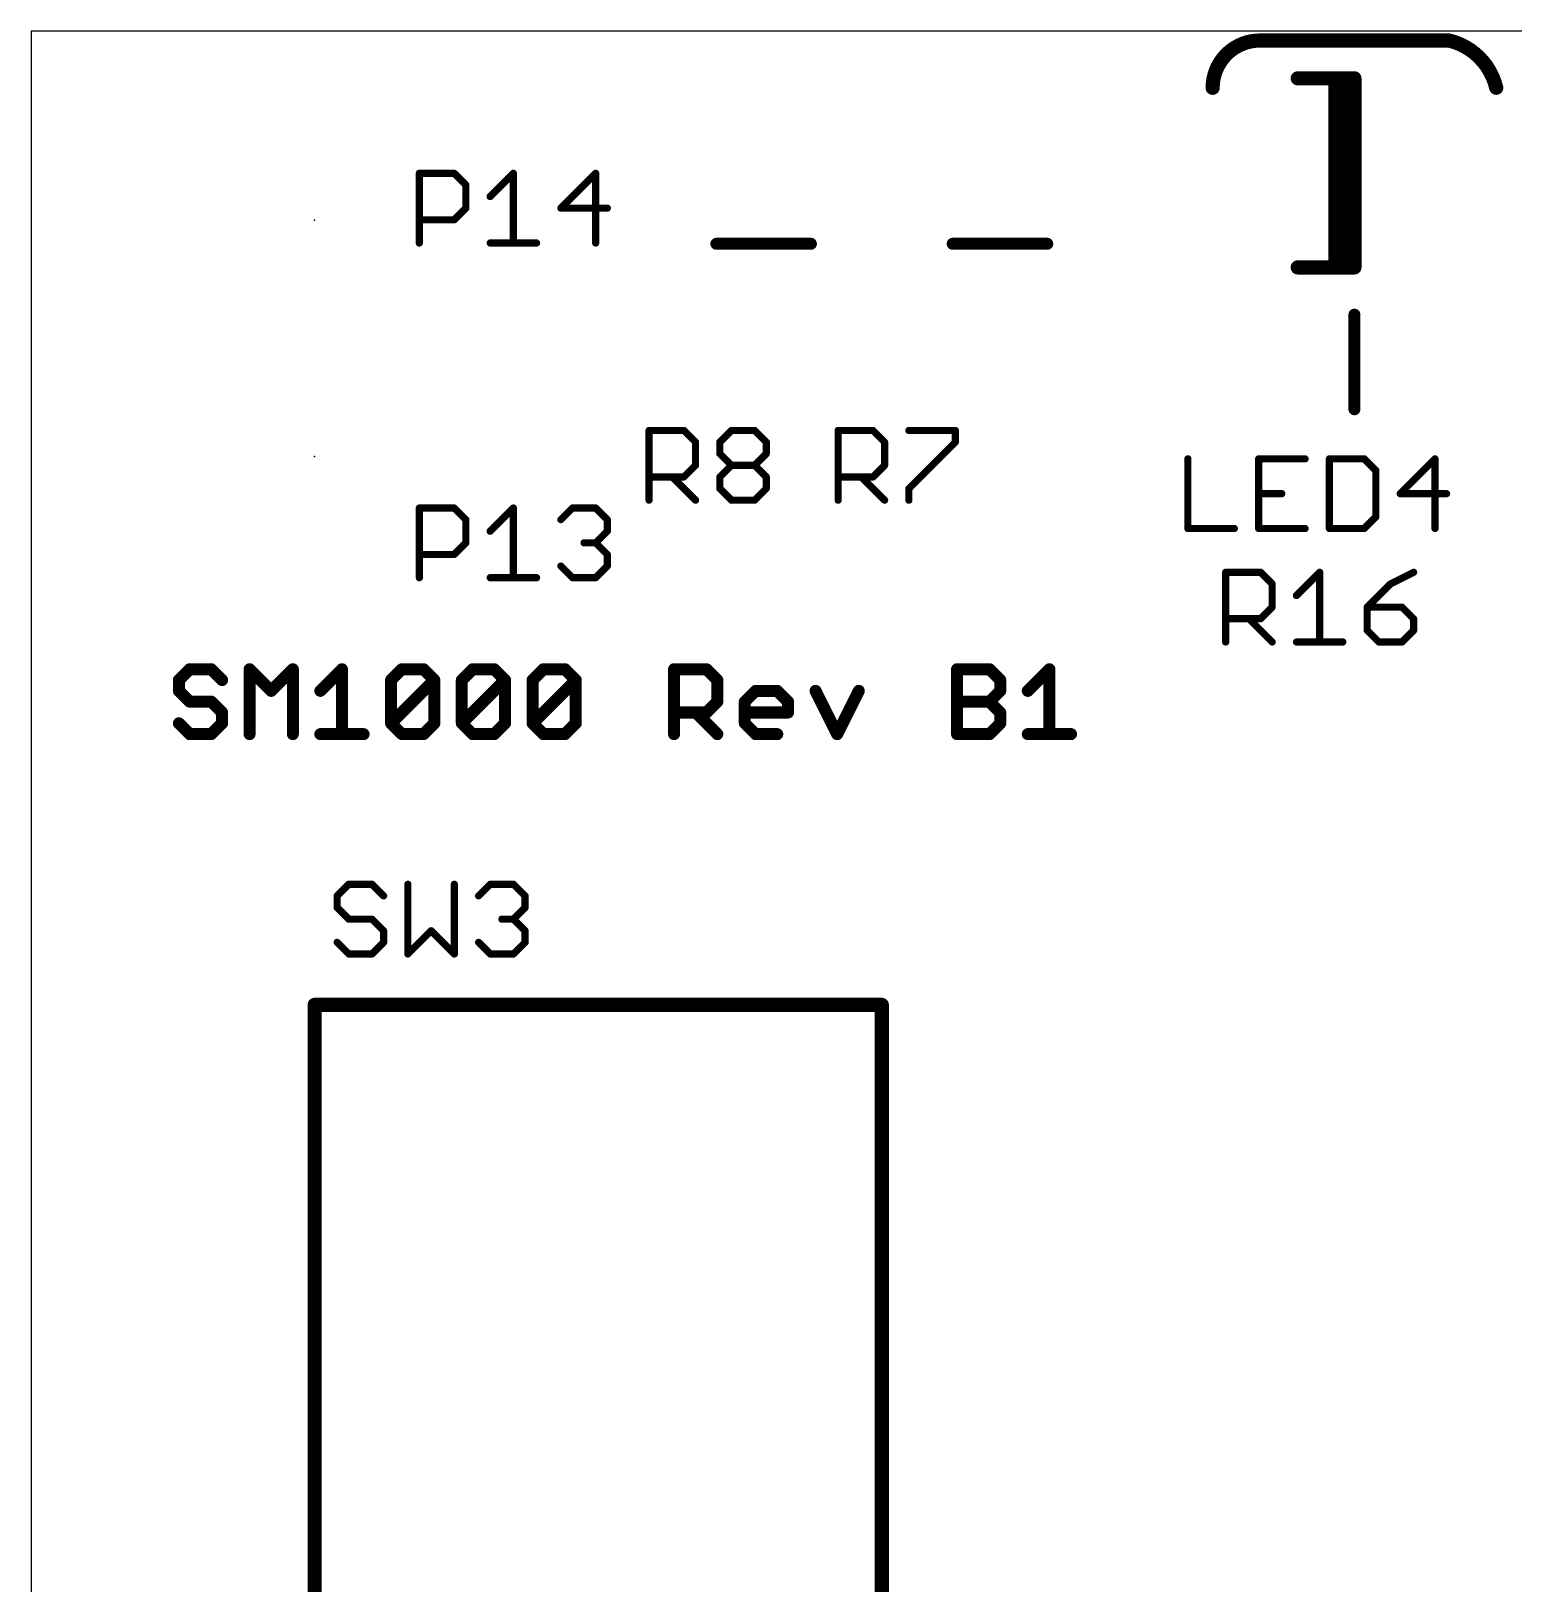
# Model space of a CAD drawing. Extents: x -0.01 to 3.1, y -0.02 to 3.54.
# Drawn here: x 0 to 0.618, y 2.897 to 3.543 of the extents above; entities that cross this region are included whole.
import ezdxf

# ---------------------------------------------------------------- set-up
doc = ezdxf.new("R2010")
doc.units = 0
for name, color, linetype in [('20', 7, 'CONTINUOUS'), ('21', 253, 'CONTINUOUS'), ('23', 7, 'CONTINUOUS'), ('25', 253, 'CONTINUOUS')]:
    doc.layers.add(name, color=color, linetype=linetype)

msp = doc.modelspace()

# ---------------------------------------------------------------- linework, layer by layer
at = {"layer": '20'}
for p, q in [((2.559055, 3.543307), (0, 3.543307)), ((0, 3.543307), (0, 0))]:
    msp.add_line(p, q, dxfattribs=at)
at = {"layer": '21'}
for points, const_width in [([(0.511811, 3.53937, 0.414214), (0.492126, 3.519685)], 0.005906), ([(0.511811, 3.540846, 1), (0.511811, 3.537894)], 0.002953), ([(0.511811, 3.537894, 1), (0.511811, 3.540846)], 0.002953), ([(0.610236, 3.519685, 0.284079), (0.590551, 3.53937)], 0.005906), ([(0.59089, 3.540807, 1), (0.590212, 3.537933)], 0.002953), ([(0.590551, 3.537894, 1), (0.590551, 3.540846)], 0.002953), ([(0.527559, 3.525098, 1), (0.527559, 3.522146)], 0.002953), ([(0.531496, 3.525098, 1), (0.531496, 3.522146)], 0.002953), ([(0.531496, 3.522146, 1), (0.531496, 3.525098)], 0.002953), ([(0.544783, 3.523622, 1), (0.541831, 3.523622)], 0.002953), ([(0.543307, 3.525098, 1), (0.543307, 3.522146)], 0.002953), ([(0.543307, 3.522146, 1), (0.543307, 3.525098)], 0.002953), ([(0.547244, 3.525098, 1), (0.547244, 3.522146)], 0.002953), ([(0.54872, 3.523622, 1), (0.545768, 3.523622)], 0.002953), ([(0.547244, 3.522146, 1), (0.547244, 3.525098)], 0.002953), ([(0.552657, 3.523622, 1), (0.549705, 3.523622)], 0.002953), ([(0.551181, 3.522146, 1), (0.551181, 3.525098)], 0.002953), ([(0.49065, 3.519685, 1), (0.493602, 3.519685)], 0.002953), ([(0.608799, 3.519346, 1), (0.611673, 3.520024)], 0.002953), ([(0.285433, 3.455974, 1), (0.285433, 3.453474)], 0.0025), ([(0.324803, 3.453474, 1), (0.324803, 3.455974)], 0.0025), ([(0.383858, 3.455974, 1), (0.383858, 3.453474)], 0.0025), ([(0.423228, 3.453474, 1), (0.423228, 3.455974)], 0.0025), ([(0.527559, 3.446358, 1), (0.527559, 3.443406)], 0.002953), ([(0.531496, 3.446358, 1), (0.531496, 3.443406)], 0.002953), ([(0.531496, 3.443406, 1), (0.531496, 3.446358)], 0.002953), ([(0.543307, 3.446358, 1), (0.543307, 3.443406)], 0.002953), ([(0.543307, 3.443406, 1), (0.543307, 3.446358)], 0.002953), ([(0.547244, 3.446358, 1), (0.547244, 3.443406)], 0.002953), ([(0.547244, 3.443406, 1), (0.547244, 3.446358)], 0.002953), ([(0.551181, 3.443406, 1), (0.551181, 3.446358)], 0.002953), ([(0.541831, 3.444882, 1), (0.544783, 3.444882)], 0.002953), ([(0.545768, 3.444882, 1), (0.54872, 3.444882)], 0.002953), ([(0.549705, 3.444882, 1), (0.552657, 3.444882)], 0.002953), ([(0.552431, 3.425197, 1), (0.549931, 3.425197)], 0.0025), ([(0.549931, 3.385827, 1), (0.552431, 3.385827)], 0.0025), ([(0.066059, 3.278805, 1), (0.066059, 3.276305)], 0.0025), ([(0.066943, 3.276671, 1), (0.065175, 3.278438)], 0.0025), ([(0.07595, 3.278438, 1), (0.074183, 3.276671)], 0.0025), ([(0.075067, 3.276305, 1), (0.075067, 3.278805)], 0.0025), ([(0.09227, 3.277555, 1), (0.08977, 3.277555)], 0.0025), ([(0.091904, 3.278438, 1), (0.090136, 3.276671)], 0.0025), ([(0.110286, 3.277555, 1), (0.107786, 3.277555)], 0.0025), ([(0.10992, 3.276671, 1), (0.108152, 3.278438)], 0.0025), ([(0.130743, 3.277555, 1), (0.128243, 3.277555)], 0.0025), ([(0.130377, 3.276671, 1), (0.128609, 3.278438)], 0.0025), ([(0.154454, 3.278805, 1), (0.154454, 3.276305)], 0.0025), ([(0.155338, 3.276671, 1), (0.153571, 3.278438)], 0.0025), ([(0.164346, 3.278438, 1), (0.162578, 3.276671)], 0.0025), ([(0.163462, 3.276305, 1), (0.163462, 3.278805)], 0.0025), ([(0.18392, 3.278805, 1), (0.18392, 3.276305)], 0.0025), ([(0.184804, 3.276671, 1), (0.183036, 3.278438)], 0.0025), ([(0.193811, 3.278438, 1), (0.192043, 3.276671)], 0.0025), ([(0.192927, 3.276305, 1), (0.192927, 3.278805)], 0.0025), ([(0.213385, 3.278805, 1), (0.213385, 3.276305)], 0.0025), ([(0.214269, 3.276671, 1), (0.212501, 3.278438)], 0.0025), ([(0.223276, 3.278438, 1), (0.221509, 3.276671)], 0.0025), ([(0.222392, 3.276305, 1), (0.222392, 3.278805)], 0.0025), ([(0.269061, 3.277555, 1), (0.266561, 3.277555)], 0.0025), ([(0.267811, 3.278805, 1), (0.267811, 3.276305)], 0.0025), ([(0.282207, 3.278438, 1), (0.280439, 3.276671)], 0.0025), ([(0.281323, 3.276305, 1), (0.281323, 3.278805)], 0.0025), ([(0.386922, 3.277555, 1), (0.384422, 3.277555)], 0.0025), ([(0.385672, 3.278805, 1), (0.385672, 3.276305)], 0.0025), ([(0.400067, 3.278438, 1), (0.3983, 3.276671)], 0.0025), ([(0.399184, 3.276305, 1), (0.399184, 3.278805)], 0.0025), ([(0.425395, 3.277555, 1), (0.422895, 3.277555)], 0.0025), ([(0.425029, 3.276671, 1), (0.423261, 3.278438)], 0.0025), ([(0.062805, 3.273051, 1), (0.060305, 3.273051)], 0.0025), ([(0.060671, 3.273935, 1), (0.062439, 3.272167)], 0.0025), ([(0.078687, 3.272167, 1), (0.080454, 3.273935)], 0.0025), ([(0.151201, 3.273051, 1), (0.148701, 3.273051)], 0.0025), ([(0.149067, 3.273935, 1), (0.150835, 3.272167)], 0.0025), ([(0.169216, 3.273051, 1), (0.166716, 3.273051)], 0.0025), ([(0.16885, 3.272167, 1), (0.167082, 3.273935)], 0.0025), ([(0.167082, 3.272167, 1), (0.16885, 3.273935)], 0.0025), ([(0.180666, 3.273051, 1), (0.178166, 3.273051)], 0.0025), ([(0.178532, 3.273935, 1), (0.1803, 3.272167)], 0.0025), ([(0.198681, 3.273051, 1), (0.196181, 3.273051)], 0.0025), ([(0.198315, 3.272167, 1), (0.196547, 3.273935)], 0.0025), ([(0.196547, 3.272167, 1), (0.198315, 3.273935)], 0.0025), ([(0.210131, 3.273051, 1), (0.207631, 3.273051)], 0.0025), ([(0.207997, 3.273935, 1), (0.209765, 3.272167)], 0.0025), ([(0.228146, 3.273051, 1), (0.225646, 3.273051)], 0.0025), ([(0.22778, 3.272167, 1), (0.226013, 3.273935)], 0.0025), ([(0.226013, 3.272167, 1), (0.22778, 3.273935)], 0.0025), ([(0.287077, 3.273051, 1), (0.284577, 3.273051)], 0.0025), ([(0.284943, 3.272167, 1), (0.286711, 3.273935)], 0.0025), ([(0.404937, 3.273051, 1), (0.402438, 3.273051)], 0.0025), ([(0.402804, 3.272167, 1), (0.404571, 3.273935)], 0.0025), ([(0.062439, 3.269431, 1), (0.060671, 3.267663)], 0.0025), ([(0.060305, 3.268547, 1), (0.062805, 3.268547)], 0.0025), ([(0.066059, 3.265293, 1), (0.066059, 3.262793)], 0.0025), ([(0.065175, 3.263159, 1), (0.066943, 3.264927)], 0.0025), ([(0.07595, 3.264927, 1), (0.074183, 3.263159)], 0.0025), ([(0.075067, 3.262793, 1), (0.075067, 3.265293)], 0.0025), ([(0.099144, 3.269431, 1), (0.100912, 3.267663)], 0.0025), ([(0.099144, 3.267663, 1), (0.100912, 3.269431)], 0.0025), ([(0.119602, 3.269431, 1), (0.121369, 3.267663)], 0.0025), ([(0.286711, 3.263159, 1), (0.284943, 3.264927)], 0.0025), ([(0.298527, 3.264043, 1), (0.296027, 3.264043)], 0.0025), ([(0.296393, 3.264927, 1), (0.29816, 3.263159)], 0.0025), ([(0.30178, 3.269797, 1), (0.30178, 3.267297)], 0.0025), ([(0.302664, 3.267663, 1), (0.300896, 3.269431)], 0.0025), ([(0.311672, 3.269431, 1), (0.309904, 3.267663)], 0.0025), ([(0.310788, 3.267297, 1), (0.310788, 3.269797)], 0.0025), ([(0.316542, 3.264043, 1), (0.314042, 3.264043)], 0.0025), ([(0.314408, 3.263159, 1), (0.316176, 3.264927)], 0.0025), ([(0.32786, 3.269106, 1), (0.325624, 3.267988)], 0.0025), ([(0.345875, 3.267988, 1), (0.343639, 3.269106)], 0.0025), ([(0.385672, 3.265293, 1), (0.385672, 3.262793)], 0.0025), ([(0.400067, 3.264927, 1), (0.3983, 3.263159)], 0.0025), ([(0.3983, 3.264927, 1), (0.400067, 3.263159)], 0.0025), ([(0.399184, 3.262793, 1), (0.399184, 3.265293)], 0.0025), ([(0.402438, 3.268547, 1), (0.404937, 3.268547)], 0.0025), ([(0.404571, 3.267663, 1), (0.402804, 3.269431)], 0.0025), ([(0.414253, 3.269431, 1), (0.416021, 3.267663)], 0.0025), ([(0.08082, 3.259539, 1), (0.07832, 3.259539)], 0.0025), ([(0.078687, 3.258655, 1), (0.080454, 3.260423)], 0.0025), ([(0.267811, 3.260789, 1), (0.267811, 3.258289)], 0.0025), ([(0.277703, 3.260423, 1), (0.275935, 3.258655)], 0.0025), ([(0.280439, 3.260423, 1), (0.282207, 3.258655)], 0.0025), ([(0.281323, 3.258289, 1), (0.281323, 3.260789)], 0.0025), ([(0.284577, 3.264043, 1), (0.287077, 3.264043)], 0.0025), ([(0.297277, 3.260789, 1), (0.297277, 3.258289)], 0.0025), ([(0.314042, 3.259539, 1), (0.316542, 3.259539)], 0.0025), ([(0.315292, 3.258289, 1), (0.315292, 3.260789)], 0.0025), ([(0.404937, 3.259539, 1), (0.402438, 3.259539)], 0.0025), ([(0.402804, 3.258655, 1), (0.404571, 3.260423)], 0.0025), ([(0.062439, 3.255919, 1), (0.060671, 3.254151)], 0.0025), ([(0.066059, 3.251781, 1), (0.066059, 3.249281)], 0.0025), ([(0.075067, 3.249281, 1), (0.075067, 3.251781)], 0.0025), ([(0.07832, 3.255035, 1), (0.08082, 3.255035)], 0.0025), ([(0.080454, 3.254151, 1), (0.078687, 3.255919)], 0.0025), ([(0.120485, 3.251781, 1), (0.120485, 3.249281)], 0.0025), ([(0.138501, 3.249281, 1), (0.138501, 3.251781)], 0.0025), ([(0.150835, 3.255919, 1), (0.149067, 3.254151)], 0.0025), ([(0.149067, 3.255919, 1), (0.150835, 3.254151)], 0.0025), ([(0.148701, 3.255035, 1), (0.151201, 3.255035)], 0.0025), ([(0.154454, 3.251781, 1), (0.154454, 3.249281)], 0.0025), ([(0.163462, 3.249281, 1), (0.163462, 3.251781)], 0.0025), ([(0.166716, 3.255035, 1), (0.169216, 3.255035)], 0.0025), ([(0.16885, 3.254151, 1), (0.167082, 3.255919)], 0.0025), ([(0.1803, 3.255919, 1), (0.178532, 3.254151)], 0.0025), ([(0.178532, 3.255919, 1), (0.1803, 3.254151)], 0.0025), ([(0.178166, 3.255035, 1), (0.180666, 3.255035)], 0.0025), ([(0.18392, 3.251781, 1), (0.18392, 3.249281)], 0.0025), ([(0.192927, 3.249281, 1), (0.192927, 3.251781)], 0.0025), ([(0.196181, 3.255035, 1), (0.198681, 3.255035)], 0.0025), ([(0.198315, 3.254151, 1), (0.196547, 3.255919)], 0.0025), ([(0.209765, 3.255919, 1), (0.207997, 3.254151)], 0.0025), ([(0.207997, 3.255919, 1), (0.209765, 3.254151)], 0.0025), ([(0.207631, 3.255035, 1), (0.210131, 3.255035)], 0.0025), ([(0.213385, 3.251781, 1), (0.213385, 3.249281)], 0.0025), ([(0.222392, 3.249281, 1), (0.222392, 3.251781)], 0.0025), ([(0.225646, 3.255035, 1), (0.228146, 3.255035)], 0.0025), ([(0.22778, 3.254151, 1), (0.226013, 3.255919)], 0.0025), ([(0.29816, 3.255919, 1), (0.296393, 3.254151)], 0.0025), ([(0.296027, 3.255035, 1), (0.298527, 3.255035)], 0.0025), ([(0.30178, 3.251781, 1), (0.30178, 3.249281)], 0.0025), ([(0.310788, 3.249281, 1), (0.310788, 3.251781)], 0.0025), ([(0.385672, 3.251781, 1), (0.385672, 3.249281)], 0.0025), ([(0.399184, 3.249281, 1), (0.399184, 3.251781)], 0.0025), ([(0.402438, 3.255035, 1), (0.404937, 3.255035)], 0.0025), ([(0.404571, 3.254151, 1), (0.402804, 3.255919)], 0.0025), ([(0.415137, 3.251781, 1), (0.415137, 3.249281)], 0.0025), ([(0.433153, 3.249281, 1), (0.433153, 3.251781)], 0.0025), ([(0.065175, 3.249648, 1), (0.066943, 3.251415)], 0.0025), ([(0.074183, 3.251415, 1), (0.07595, 3.249648)], 0.0025), ([(0.08977, 3.250531, 1), (0.09227, 3.250531)], 0.0025), ([(0.107786, 3.250531, 1), (0.110286, 3.250531)], 0.0025), ([(0.128243, 3.250531, 1), (0.130743, 3.250531)], 0.0025), ([(0.153571, 3.249648, 1), (0.155338, 3.251415)], 0.0025), ([(0.162578, 3.251415, 1), (0.164346, 3.249648)], 0.0025), ([(0.183036, 3.249648, 1), (0.184804, 3.251415)], 0.0025), ([(0.192043, 3.251415, 1), (0.193811, 3.249648)], 0.0025), ([(0.212501, 3.249648, 1), (0.214269, 3.251415)], 0.0025), ([(0.221509, 3.251415, 1), (0.223276, 3.249648)], 0.0025), ([(0.266561, 3.250531, 1), (0.269061, 3.250531)], 0.0025), ([(0.284943, 3.249648, 1), (0.286711, 3.251415)], 0.0025), ([(0.300897, 3.249648, 1), (0.302664, 3.251415)], 0.0025), ([(0.334631, 3.251091, 1), (0.336867, 3.249972)], 0.0025), ([(0.334631, 3.249972, 1), (0.336867, 3.251091)], 0.0025), ([(0.384422, 3.250531, 1), (0.386922, 3.250531)], 0.0025), ([(0.3983, 3.251415, 1), (0.400067, 3.249648)], 0.0025), ([(0.422895, 3.250531, 1), (0.425395, 3.250531)], 0.0025), ([(0.11811, 3.139272, 1), (0.11811, 3.136319)], 0.002953), ([(0.119587, 3.137795, 1), (0.116634, 3.137795)], 0.002953), ([(0.355807, 3.137795, 1), (0.352854, 3.137795)], 0.002953), ([(0.354331, 3.136319, 1), (0.354331, 3.139272)], 0.002953), ([(0.119587, 2.992126, 1), (0.116634, 2.992126)], 0.002953), ([(0.355807, 2.992126, 1), (0.352854, 2.992126)], 0.002953), ([(0.116634, 2.992126, 1), (0.119587, 2.992126)], 0.002953), ([(0.352854, 2.992126, 1), (0.355807, 2.992126)], 0.002953)]:
    msp.add_lwpolyline(points, format="xyb", dxfattribs=dict(at, const_width=const_width))
for points, const_width in [([(0.590551, 3.53937), (0.511811, 3.53937)], 0.005906), ([(0.531496, 3.523622), (0.527559, 3.523622)], 0.005906), ([(0.531496, 3.523622), (0.543307, 3.523622)], 0.005906), ([(0.543307, 3.523622), (0.547244, 3.523622)], 0.005906), ([(0.543307, 3.523622), (0.543307, 3.444882)], 0.005906), ([(0.547244, 3.523622), (0.551181, 3.523622)], 0.005906), ([(0.547244, 3.523622), (0.547244, 3.444882)], 0.005906), ([(0.551181, 3.523622), (0.551181, 3.444882)], 0.005906), ([(0.324803, 3.454724), (0.285433, 3.454724)], 0.005), ([(0.423228, 3.454724), (0.383858, 3.454724)], 0.005), ([(0.531496, 3.444882), (0.527559, 3.444882)], 0.005906), ([(0.543307, 3.444882), (0.531496, 3.444882)], 0.005906), ([(0.547244, 3.444882), (0.543307, 3.444882)], 0.005906), ([(0.551181, 3.444882), (0.547244, 3.444882)], 0.005906), ([(0.551181, 3.425197), (0.551181, 3.385827)], 0.005), ([(0.066059, 3.277555), (0.061555, 3.273051)], 0.005), ([(0.075067, 3.277555), (0.066059, 3.277555)], 0.005), ([(0.07957, 3.273051), (0.075067, 3.277555)], 0.005), ([(0.09102, 3.250531), (0.09102, 3.277555)], 0.005), ([(0.09102, 3.277555), (0.100028, 3.268547)], 0.005), ([(0.100028, 3.268547), (0.109036, 3.277555)], 0.005), ([(0.109036, 3.277555), (0.109036, 3.250531)], 0.005), ([(0.120485, 3.268547), (0.129493, 3.277555)], 0.005), ([(0.129493, 3.277555), (0.129493, 3.250531)], 0.005), ([(0.149951, 3.273051), (0.154454, 3.277555)], 0.005), ([(0.154454, 3.277555), (0.163462, 3.277555)], 0.005), ([(0.163462, 3.277555), (0.167966, 3.273051)], 0.005), ([(0.179416, 3.273051), (0.18392, 3.277555)], 0.005), ([(0.18392, 3.277555), (0.192927, 3.277555)], 0.005), ([(0.192927, 3.277555), (0.197431, 3.273051)], 0.005), ([(0.208881, 3.273051), (0.213385, 3.277555)], 0.005), ([(0.213385, 3.277555), (0.222392, 3.277555)], 0.005), ([(0.222392, 3.277555), (0.226896, 3.273051)], 0.005), ([(0.267811, 3.250531), (0.267811, 3.277555)], 0.005), ([(0.267811, 3.277555), (0.281323, 3.277555)], 0.005), ([(0.281323, 3.277555), (0.285827, 3.273051)], 0.005), ([(0.385672, 3.250531), (0.385672, 3.277555)], 0.005), ([(0.385672, 3.277555), (0.399184, 3.277555)], 0.005), ([(0.399184, 3.277555), (0.403687, 3.273051)], 0.005), ([(0.415137, 3.268547), (0.424145, 3.277555)], 0.005), ([(0.424145, 3.277555), (0.424145, 3.250531)], 0.005), ([(0.061555, 3.273051), (0.061555, 3.268547)], 0.005), ([(0.149951, 3.255035), (0.149951, 3.273051)], 0.005), ([(0.149951, 3.255035), (0.167966, 3.273051)], 0.005), ([(0.167966, 3.273051), (0.167966, 3.255035)], 0.005), ([(0.179416, 3.255035), (0.179416, 3.273051)], 0.005), ([(0.179416, 3.255035), (0.197431, 3.273051)], 0.005), ([(0.197431, 3.273051), (0.197431, 3.255035)], 0.005), ([(0.208881, 3.255035), (0.208881, 3.273051)], 0.005), ([(0.208881, 3.255035), (0.226896, 3.273051)], 0.005), ([(0.226896, 3.273051), (0.226896, 3.255035)], 0.005), ([(0.285827, 3.273051), (0.285827, 3.264043)], 0.005), ([(0.403687, 3.273051), (0.403687, 3.268547)], 0.005), ([(0.061555, 3.268547), (0.066059, 3.264043)], 0.005), ([(0.066059, 3.264043), (0.075067, 3.264043)], 0.005), ([(0.075067, 3.264043), (0.07957, 3.259539)], 0.005), ([(0.285827, 3.264043), (0.281323, 3.259539)], 0.005), ([(0.297277, 3.264043), (0.30178, 3.268547)], 0.005), ([(0.297277, 3.255035), (0.297277, 3.264043)], 0.005), ([(0.30178, 3.268547), (0.310788, 3.268547)], 0.005), ([(0.310788, 3.268547), (0.315292, 3.264043)], 0.005), ([(0.315292, 3.264043), (0.315292, 3.259539)], 0.005), ([(0.326742, 3.268547), (0.335749, 3.250531)], 0.005), ([(0.335749, 3.250531), (0.344757, 3.268547)], 0.005), ([(0.385672, 3.264043), (0.399184, 3.264043)], 0.005), ([(0.403687, 3.268547), (0.399184, 3.264043)], 0.005), ([(0.399184, 3.264043), (0.403687, 3.259539)], 0.005), ([(0.07957, 3.259539), (0.07957, 3.255035)], 0.005), ([(0.281323, 3.259539), (0.267811, 3.259539)], 0.005), ([(0.276819, 3.259539), (0.285827, 3.250531)], 0.005), ([(0.315292, 3.259539), (0.297277, 3.259539)], 0.005), ([(0.403687, 3.259539), (0.403687, 3.255035)], 0.005), ([(0.066059, 3.250531), (0.061555, 3.255035)], 0.005), ([(0.075067, 3.250531), (0.066059, 3.250531)], 0.005), ([(0.07957, 3.255035), (0.075067, 3.250531)], 0.005), ([(0.120485, 3.250531), (0.138501, 3.250531)], 0.005), ([(0.154454, 3.250531), (0.149951, 3.255035)], 0.005), ([(0.163462, 3.250531), (0.154454, 3.250531)], 0.005), ([(0.167966, 3.255035), (0.163462, 3.250531)], 0.005), ([(0.18392, 3.250531), (0.179416, 3.255035)], 0.005), ([(0.192927, 3.250531), (0.18392, 3.250531)], 0.005), ([(0.197431, 3.255035), (0.192927, 3.250531)], 0.005), ([(0.213385, 3.250531), (0.208881, 3.255035)], 0.005), ([(0.222392, 3.250531), (0.213385, 3.250531)], 0.005), ([(0.226896, 3.255035), (0.222392, 3.250531)], 0.005), ([(0.30178, 3.250531), (0.297277, 3.255035)], 0.005), ([(0.310788, 3.250531), (0.30178, 3.250531)], 0.005), ([(0.399184, 3.250531), (0.385672, 3.250531)], 0.005), ([(0.403687, 3.255035), (0.399184, 3.250531)], 0.005), ([(0.415137, 3.250531), (0.433153, 3.250531)], 0.005), ([(0.11811, 3.137795), (0.354331, 3.137795)], 0.005906), ([(0.11811, 2.992126), (0.11811, 3.137795)], 0.005906), ([(0.354331, 3.137795), (0.354331, 2.992126)], 0.005906), ([(0.11811, 2.637795), (0.11811, 2.992126)], 0.005906), ([(0.354331, 2.61811), (0.354331, 2.992126)], 0.005906)]:
    msp.add_lwpolyline(points, dxfattribs=dict(at, const_width=const_width))
at = {"layer": '23'}
for p in [(0.551181, 3.484252), (0.11811, 3.464567), (0.305118, 3.454724), (0.403543, 3.454724), (0.551181, 3.405512), (0.11811, 3.366142)]:
    msp.add_point(p, dxfattribs=at)
at = {"layer": '25', "const_width": 0.003}
for points in [[(0.161736, 3.455043), (0.161736, 3.484068)], [(0.161736, 3.484068), (0.176249, 3.484068)], [(0.176249, 3.484068), (0.181086, 3.479231)], [(0.191201, 3.474393), (0.200876, 3.484068)], [(0.200876, 3.484068), (0.200876, 3.455043)], [(0.235179, 3.484068), (0.220667, 3.469556)], [(0.235179, 3.455043), (0.235179, 3.484068)], [(0.181086, 3.479231), (0.181086, 3.469556)], [(0.176249, 3.464718), (0.161736, 3.464718)], [(0.181086, 3.469556), (0.176249, 3.464718)], [(0.220667, 3.469556), (0.240016, 3.469556)], [(0.191201, 3.455043), (0.210551, 3.455043)], [(0.257406, 3.347957), (0.257406, 3.376981)], [(0.257406, 3.376981), (0.271918, 3.376981)], [(0.271918, 3.376981), (0.276755, 3.372144)], [(0.286871, 3.372144), (0.291708, 3.376981)], [(0.291708, 3.376981), (0.301383, 3.376981)], [(0.301383, 3.376981), (0.30622, 3.372144)], [(0.336146, 3.347957), (0.336146, 3.376981)], [(0.336146, 3.376981), (0.350658, 3.376981)], [(0.350658, 3.376981), (0.355495, 3.372144)], [(0.365611, 3.376981), (0.384961, 3.376981)], [(0.384961, 3.376981), (0.384961, 3.372144)], [(0.276755, 3.372144), (0.276755, 3.362469)], [(0.286871, 3.367306), (0.286871, 3.372144)], [(0.30622, 3.372144), (0.30622, 3.367306)], [(0.355495, 3.372144), (0.355495, 3.362469)], [(0.384961, 3.372144), (0.365611, 3.352794)], [(0.276755, 3.362469), (0.271918, 3.357632)], [(0.291708, 3.362469), (0.286871, 3.367306)], [(0.286871, 3.357632), (0.291708, 3.362469)], [(0.291708, 3.362469), (0.301383, 3.362469)], [(0.30622, 3.367306), (0.301383, 3.362469)], [(0.301383, 3.362469), (0.30622, 3.357632)], [(0.355495, 3.362469), (0.350658, 3.357632)], [(0.481815, 3.36517), (0.481815, 3.336146)], [(0.53063, 3.36517), (0.51128, 3.36517)], [(0.51128, 3.36517), (0.51128, 3.336146)], [(0.540745, 3.36517), (0.540745, 3.336146)], [(0.555258, 3.36517), (0.540745, 3.36517)], [(0.560095, 3.360333), (0.555258, 3.36517)], [(0.584723, 3.36517), (0.570211, 3.350658)], [(0.584723, 3.336146), (0.584723, 3.36517)], [(0.271918, 3.357632), (0.257406, 3.357632)], [(0.26708, 3.357632), (0.276755, 3.347957)], [(0.286871, 3.352794), (0.286871, 3.357632)], [(0.30622, 3.357632), (0.30622, 3.352794)], [(0.350658, 3.357632), (0.336146, 3.357632)], [(0.34582, 3.357632), (0.355495, 3.347957)], [(0.560095, 3.340983), (0.560095, 3.360333)], [(0.291708, 3.347957), (0.286871, 3.352794)], [(0.30622, 3.352794), (0.301383, 3.347957)], [(0.365611, 3.352794), (0.365611, 3.347957)], [(0.51128, 3.350658), (0.520955, 3.350658)], [(0.570211, 3.350658), (0.58956, 3.350658)], [(0.161736, 3.315673), (0.161736, 3.344698)], [(0.161736, 3.344698), (0.176249, 3.344698)], [(0.176249, 3.344698), (0.181086, 3.33986)], [(0.191201, 3.335023), (0.200876, 3.344698)], [(0.200876, 3.344698), (0.200876, 3.315673)], [(0.220667, 3.33986), (0.225504, 3.344698)], [(0.225504, 3.344698), (0.235179, 3.344698)], [(0.235179, 3.344698), (0.240016, 3.33986)], [(0.301383, 3.347957), (0.291708, 3.347957)], [(0.181086, 3.33986), (0.181086, 3.330186)], [(0.240016, 3.33986), (0.240016, 3.335023)], [(0.481815, 3.336146), (0.501165, 3.336146)], [(0.51128, 3.336146), (0.53063, 3.336146)], [(0.540745, 3.336146), (0.555258, 3.336146)], [(0.555258, 3.336146), (0.560095, 3.340983)], [(0.181086, 3.330186), (0.176249, 3.325348)], [(0.235179, 3.330186), (0.230341, 3.330186)], [(0.240016, 3.335023), (0.235179, 3.330186)], [(0.235179, 3.330186), (0.240016, 3.325348)], [(0.176249, 3.325348), (0.161736, 3.325348)], [(0.240016, 3.325348), (0.240016, 3.320511)], [(0.225504, 3.315673), (0.220667, 3.320511)], [(0.240016, 3.320511), (0.235179, 3.315673)], [(0.497563, 3.288902), (0.497563, 3.317926)], [(0.497563, 3.317926), (0.512075, 3.317926)], [(0.512075, 3.317926), (0.516913, 3.313089)], [(0.527028, 3.308251), (0.536703, 3.317926)], [(0.536703, 3.317926), (0.536703, 3.288902)], [(0.575843, 3.317926), (0.566168, 3.313089)], [(0.191201, 3.315673), (0.210551, 3.315673)], [(0.235179, 3.315673), (0.225504, 3.315673)], [(0.516913, 3.313089), (0.516913, 3.303414)], [(0.566168, 3.313089), (0.556493, 3.303414)], [(0.516913, 3.303414), (0.512075, 3.298576)], [(0.556493, 3.303414), (0.556493, 3.293739)], [(0.571006, 3.303414), (0.556493, 3.303414)], [(0.575843, 3.298576), (0.571006, 3.303414)], [(0.512075, 3.298576), (0.497563, 3.298576)], [(0.507238, 3.298576), (0.516913, 3.288902)], [(0.575843, 3.293739), (0.575843, 3.298576)], [(0.556493, 3.293739), (0.561331, 3.288902)], [(0.571006, 3.288902), (0.575843, 3.293739)], [(0.527028, 3.288902), (0.546378, 3.288902)], [(0.561331, 3.288902), (0.571006, 3.288902)], [(0.132322, 3.188005), (0.127484, 3.183168)], [(0.141997, 3.188005), (0.132322, 3.188005)], [(0.146834, 3.183168), (0.141997, 3.188005)], [(0.156949, 3.188005), (0.156949, 3.15898)], [(0.176299, 3.15898), (0.176299, 3.188005)], [(0.186415, 3.183168), (0.191252, 3.188005)], [(0.191252, 3.188005), (0.200927, 3.188005)], [(0.200927, 3.188005), (0.205764, 3.183168)], [(0.127484, 3.183168), (0.127484, 3.17833)], [(0.205764, 3.183168), (0.205764, 3.17833)], [(0.127484, 3.17833), (0.132322, 3.173493)], [(0.205764, 3.17833), (0.200927, 3.173493)], [(0.132322, 3.173493), (0.141997, 3.173493)], [(0.141997, 3.173493), (0.146834, 3.168655)], [(0.146834, 3.168655), (0.146834, 3.163818)], [(0.156949, 3.15898), (0.166624, 3.168655)], [(0.166624, 3.168655), (0.176299, 3.15898)], [(0.200927, 3.173493), (0.196089, 3.173493)], [(0.200927, 3.173493), (0.205764, 3.168655)], [(0.205764, 3.168655), (0.205764, 3.163818)], [(0.132322, 3.15898), (0.127484, 3.163818)], [(0.146834, 3.163818), (0.141997, 3.15898)], [(0.191252, 3.15898), (0.186415, 3.163818)], [(0.205764, 3.163818), (0.200927, 3.15898)], [(0.141997, 3.15898), (0.132322, 3.15898)], [(0.200927, 3.15898), (0.191252, 3.15898)]]:
    msp.add_lwpolyline(points, dxfattribs=at)
at = {"layer": '25', "const_width": 0.0015}
for points in [[(0.162486, 3.484068, 1), (0.160986, 3.484068)], [(0.161736, 3.484818, 1), (0.161736, 3.483318)], [(0.176779, 3.484598, 1), (0.175718, 3.483538)], [(0.176249, 3.483318, 1), (0.176249, 3.484818)], [(0.201626, 3.484068, 1), (0.200126, 3.484068)], [(0.201407, 3.483538, 1), (0.200346, 3.484598)], [(0.235929, 3.484068, 1), (0.234429, 3.484068)], [(0.235709, 3.483538, 1), (0.234649, 3.484598)], [(0.181836, 3.479231, 1), (0.180336, 3.479231)], [(0.180556, 3.4787, 1), (0.181616, 3.479761)], [(0.190671, 3.474923, 1), (0.191732, 3.473863)], [(0.161736, 3.465468, 1), (0.161736, 3.463968)], [(0.176249, 3.463968, 1), (0.176249, 3.465468)], [(0.180336, 3.469556, 1), (0.181836, 3.469556)], [(0.181616, 3.469025, 1), (0.180556, 3.470086)], [(0.220136, 3.470086, 1), (0.221197, 3.469025)], [(0.220667, 3.470306, 1), (0.220667, 3.468806)], [(0.240016, 3.468806, 1), (0.240016, 3.470306)], [(0.175718, 3.465248, 1), (0.176779, 3.464188)], [(0.160986, 3.455043, 1), (0.162486, 3.455043)], [(0.191201, 3.455793, 1), (0.191201, 3.454293)], [(0.200126, 3.455043, 1), (0.201626, 3.455043)], [(0.210551, 3.454293, 1), (0.210551, 3.455793)], [(0.234429, 3.455043, 1), (0.235929, 3.455043)], [(0.258156, 3.376981, 1), (0.256656, 3.376981)], [(0.257406, 3.377731, 1), (0.257406, 3.376231)], [(0.272448, 3.377512, 1), (0.271387, 3.376451)], [(0.271918, 3.376231, 1), (0.271918, 3.377731)], [(0.291708, 3.377731, 1), (0.291708, 3.376231)], [(0.292238, 3.376451, 1), (0.291178, 3.377512)], [(0.301913, 3.377512, 1), (0.300853, 3.376451)], [(0.301383, 3.376231, 1), (0.301383, 3.377731)], [(0.336896, 3.376981, 1), (0.335396, 3.376981)], [(0.336146, 3.377731, 1), (0.336146, 3.376231)], [(0.351188, 3.377512, 1), (0.350128, 3.376451)], [(0.350658, 3.376231, 1), (0.350658, 3.377731)], [(0.365611, 3.377731, 1), (0.365611, 3.376231)], [(0.385711, 3.376981, 1), (0.384211, 3.376981)], [(0.384961, 3.376231, 1), (0.384961, 3.377731)], [(0.277505, 3.372144, 1), (0.276005, 3.372144)], [(0.276225, 3.371614, 1), (0.277286, 3.372674)], [(0.287621, 3.372144, 1), (0.286121, 3.372144)], [(0.28634, 3.372674, 1), (0.287401, 3.371614)], [(0.30697, 3.372144, 1), (0.30547, 3.372144)], [(0.30569, 3.371614, 1), (0.306751, 3.372674)], [(0.356245, 3.372144, 1), (0.354745, 3.372144)], [(0.354965, 3.371614, 1), (0.356026, 3.372674)], [(0.384211, 3.372144, 1), (0.385711, 3.372144)], [(0.385491, 3.371614, 1), (0.38443, 3.372674)], [(0.276005, 3.362469, 1), (0.277505, 3.362469)], [(0.277286, 3.361939, 1), (0.276225, 3.362999)], [(0.287401, 3.367837, 1), (0.28634, 3.366776)], [(0.286121, 3.367306, 1), (0.287621, 3.367306)], [(0.291708, 3.363219, 1), (0.291708, 3.361719)], [(0.292238, 3.361939, 1), (0.291178, 3.362999)], [(0.291178, 3.361939, 1), (0.292238, 3.362999)], [(0.301913, 3.362999, 1), (0.300853, 3.361939)], [(0.300853, 3.362999, 1), (0.301913, 3.361939)], [(0.301383, 3.361719, 1), (0.301383, 3.363219)], [(0.30547, 3.367306, 1), (0.30697, 3.367306)], [(0.306751, 3.366776, 1), (0.30569, 3.367837)], [(0.354745, 3.362469, 1), (0.356245, 3.362469)], [(0.356026, 3.361939, 1), (0.354965, 3.362999)], [(0.482565, 3.36517, 1), (0.481065, 3.36517)], [(0.51128, 3.36592, 1), (0.51128, 3.36442)], [(0.51203, 3.36517, 1), (0.51053, 3.36517)], [(0.53063, 3.36442, 1), (0.53063, 3.36592)], [(0.541495, 3.36517, 1), (0.539995, 3.36517)], [(0.540745, 3.36592, 1), (0.540745, 3.36442)], [(0.555788, 3.365701, 1), (0.554727, 3.36464)], [(0.555258, 3.36442, 1), (0.555258, 3.36592)], [(0.585473, 3.36517, 1), (0.583973, 3.36517)], [(0.585253, 3.36464, 1), (0.584192, 3.365701)], [(0.257406, 3.358382, 1), (0.257406, 3.356882)], [(0.267611, 3.358162, 1), (0.26655, 3.357101)], [(0.271387, 3.358162, 1), (0.272448, 3.357101)], [(0.271918, 3.356882, 1), (0.271918, 3.358382)], [(0.28634, 3.358162, 1), (0.287401, 3.357101)], [(0.287621, 3.357632, 1), (0.286121, 3.357632)], [(0.30697, 3.357632, 1), (0.30547, 3.357632)], [(0.30569, 3.357101, 1), (0.306751, 3.358162)], [(0.336146, 3.358382, 1), (0.336146, 3.356882)], [(0.346351, 3.358162, 1), (0.34529, 3.357101)], [(0.350128, 3.358162, 1), (0.351188, 3.357101)], [(0.350658, 3.356882, 1), (0.350658, 3.358382)], [(0.560845, 3.360333, 1), (0.559345, 3.360333)], [(0.559565, 3.359803, 1), (0.560625, 3.360863)], [(0.287401, 3.353324, 1), (0.28634, 3.352264)], [(0.286121, 3.352794, 1), (0.287621, 3.352794)], [(0.30547, 3.352794, 1), (0.30697, 3.352794)], [(0.306751, 3.352264, 1), (0.30569, 3.353324)], [(0.366361, 3.352794, 1), (0.364861, 3.352794)], [(0.365081, 3.353324, 1), (0.366141, 3.352264)], [(0.51128, 3.351408, 1), (0.51128, 3.349908)], [(0.520955, 3.349908, 1), (0.520955, 3.351408)], [(0.570211, 3.351408, 1), (0.570211, 3.349908)], [(0.56968, 3.351188, 1), (0.570741, 3.350128)], [(0.58956, 3.349908, 1), (0.58956, 3.351408)], [(0.162486, 3.344698, 1), (0.160986, 3.344698)], [(0.161736, 3.345448, 1), (0.161736, 3.343948)], [(0.176779, 3.345228, 1), (0.175718, 3.344168)], [(0.176249, 3.343948, 1), (0.176249, 3.345448)], [(0.201626, 3.344698, 1), (0.200126, 3.344698)], [(0.201407, 3.344168, 1), (0.200346, 3.345228)], [(0.225504, 3.345448, 1), (0.225504, 3.343948)], [(0.226034, 3.344168, 1), (0.224974, 3.345228)], [(0.235709, 3.345228, 1), (0.234649, 3.344168)], [(0.235179, 3.343948, 1), (0.235179, 3.345448)], [(0.256656, 3.347957, 1), (0.258156, 3.347957)], [(0.276225, 3.347426, 1), (0.277286, 3.348487)], [(0.291708, 3.348707, 1), (0.291708, 3.347207)], [(0.291178, 3.347426, 1), (0.292238, 3.348487)], [(0.300853, 3.348487, 1), (0.301913, 3.347426)], [(0.301383, 3.347207, 1), (0.301383, 3.348707)], [(0.335396, 3.347957, 1), (0.336896, 3.347957)], [(0.354965, 3.347426, 1), (0.356026, 3.348487)], [(0.364861, 3.347957, 1), (0.366361, 3.347957)], [(0.181836, 3.33986, 1), (0.180336, 3.33986)], [(0.180556, 3.33933, 1), (0.181616, 3.340391)], [(0.220136, 3.340391, 1), (0.221197, 3.33933)], [(0.240766, 3.33986, 1), (0.239266, 3.33986)], [(0.239486, 3.33933, 1), (0.240547, 3.340391)], [(0.481815, 3.336896, 1), (0.481815, 3.335396)], [(0.481065, 3.336146, 1), (0.482565, 3.336146)], [(0.501165, 3.335396, 1), (0.501165, 3.336896)], [(0.51128, 3.336896, 1), (0.51128, 3.335396)], [(0.51053, 3.336146, 1), (0.51203, 3.336146)], [(0.53063, 3.335396, 1), (0.53063, 3.336896)], [(0.540745, 3.336896, 1), (0.540745, 3.335396)], [(0.539995, 3.336146, 1), (0.541495, 3.336146)], [(0.554727, 3.336676, 1), (0.555788, 3.335615)], [(0.555258, 3.335396, 1), (0.555258, 3.336896)], [(0.559345, 3.340983, 1), (0.560845, 3.340983)], [(0.560625, 3.340453, 1), (0.559565, 3.341513)], [(0.583973, 3.336146, 1), (0.585473, 3.336146)], [(0.180336, 3.330186, 1), (0.181836, 3.330186)], [(0.181616, 3.329655, 1), (0.180556, 3.330716)], [(0.190671, 3.335553, 1), (0.191732, 3.334493)], [(0.230341, 3.330936, 1), (0.230341, 3.329436)], [(0.235709, 3.330716, 1), (0.234649, 3.329655)], [(0.234649, 3.330716, 1), (0.235709, 3.329655)], [(0.235179, 3.329436, 1), (0.235179, 3.330936)], [(0.239266, 3.335023, 1), (0.240766, 3.335023)], [(0.240547, 3.334493, 1), (0.239486, 3.335553)], [(0.161736, 3.326098, 1), (0.161736, 3.324598)], [(0.175718, 3.325878, 1), (0.176779, 3.324818)], [(0.176249, 3.324598, 1), (0.176249, 3.326098)], [(0.240766, 3.325348, 1), (0.239266, 3.325348)], [(0.239486, 3.324818, 1), (0.240547, 3.325878)], [(0.221197, 3.321041, 1), (0.220136, 3.31998)], [(0.239266, 3.320511, 1), (0.240766, 3.320511)], [(0.240547, 3.31998, 1), (0.239486, 3.321041)], [(0.498313, 3.317926, 1), (0.496813, 3.317926)], [(0.497563, 3.318676, 1), (0.497563, 3.317176)], [(0.512606, 3.318457, 1), (0.511545, 3.317396)], [(0.512075, 3.317176, 1), (0.512075, 3.318676)], [(0.537453, 3.317926, 1), (0.535953, 3.317926)], [(0.537233, 3.317396, 1), (0.536173, 3.318457)], [(0.576179, 3.317255, 1), (0.575508, 3.318597)], [(0.160986, 3.315673, 1), (0.162486, 3.315673)], [(0.191201, 3.316423, 1), (0.191201, 3.314923)], [(0.200126, 3.315673, 1), (0.201626, 3.315673)], [(0.210551, 3.314923, 1), (0.210551, 3.316423)], [(0.225504, 3.316423, 1), (0.225504, 3.314923)], [(0.224974, 3.315143, 1), (0.226034, 3.316204)], [(0.234649, 3.316204, 1), (0.235709, 3.315143)], [(0.235179, 3.314923, 1), (0.235179, 3.316423)], [(0.517663, 3.313089, 1), (0.516163, 3.313089)], [(0.516382, 3.312558, 1), (0.517443, 3.313619)], [(0.565833, 3.31376, 1), (0.566504, 3.312418)], [(0.566699, 3.312559, 1), (0.565638, 3.313619)], [(0.517443, 3.302884, 1), (0.516382, 3.303944)], [(0.526498, 3.308782, 1), (0.527559, 3.307721)], [(0.557243, 3.303414, 1), (0.555743, 3.303414)], [(0.556493, 3.304164, 1), (0.556493, 3.302664)], [(0.555963, 3.303944, 1), (0.557024, 3.302884)], [(0.571536, 3.303944, 1), (0.570475, 3.302884)], [(0.571006, 3.302664, 1), (0.571006, 3.304164)], [(0.497563, 3.299326, 1), (0.497563, 3.297826)], [(0.507768, 3.299107, 1), (0.506707, 3.298046)], [(0.511545, 3.299107, 1), (0.512606, 3.298046)], [(0.512075, 3.297826, 1), (0.512075, 3.299326)], [(0.516163, 3.303414, 1), (0.517663, 3.303414)], [(0.576593, 3.298576, 1), (0.575093, 3.298576)], [(0.575313, 3.298046, 1), (0.576373, 3.299107)], [(0.555743, 3.293739, 1), (0.557243, 3.293739)], [(0.557024, 3.294269, 1), (0.555963, 3.293209)], [(0.575093, 3.293739, 1), (0.576593, 3.293739)], [(0.576373, 3.293209, 1), (0.575313, 3.294269)], [(0.496813, 3.288902, 1), (0.498313, 3.288902)], [(0.516382, 3.288371, 1), (0.517443, 3.289432)], [(0.527028, 3.289652, 1), (0.527028, 3.288152)], [(0.535953, 3.288902, 1), (0.537453, 3.288902)], [(0.546378, 3.288152, 1), (0.546378, 3.289652)], [(0.561331, 3.289652, 1), (0.561331, 3.288152)], [(0.5608, 3.288371, 1), (0.561861, 3.289432)], [(0.570475, 3.289432, 1), (0.571536, 3.288371)], [(0.571006, 3.288152, 1), (0.571006, 3.289652)], [(0.132322, 3.188755, 1), (0.132322, 3.187255)], [(0.132852, 3.187475, 1), (0.131791, 3.188535)], [(0.142527, 3.188535, 1), (0.141466, 3.187475)], [(0.141997, 3.187255, 1), (0.141997, 3.188755)], [(0.157699, 3.188005, 1), (0.156199, 3.188005)], [(0.177049, 3.188005, 1), (0.175549, 3.188005)], [(0.191252, 3.188755, 1), (0.191252, 3.187255)], [(0.191782, 3.187475, 1), (0.190722, 3.188535)], [(0.201457, 3.188535, 1), (0.200397, 3.187475)], [(0.200927, 3.187255, 1), (0.200927, 3.188755)], [(0.128234, 3.183168, 1), (0.126734, 3.183168)], [(0.126954, 3.183698, 1), (0.128015, 3.182637)], [(0.146304, 3.182637, 1), (0.147364, 3.183698)], [(0.185884, 3.183698, 1), (0.186945, 3.182637)], [(0.206514, 3.183168, 1), (0.205014, 3.183168)], [(0.205234, 3.182637, 1), (0.206295, 3.183698)], [(0.126734, 3.17833, 1), (0.128234, 3.17833)], [(0.128015, 3.17886, 1), (0.126954, 3.1778)], [(0.205014, 3.17833, 1), (0.206514, 3.17833)], [(0.206295, 3.1778, 1), (0.205234, 3.17886)], [(0.132322, 3.174243, 1), (0.132322, 3.172743)], [(0.131791, 3.172962, 1), (0.132852, 3.174023)], [(0.142527, 3.174023, 1), (0.141466, 3.172962)], [(0.141997, 3.172743, 1), (0.141997, 3.174243)], [(0.147584, 3.168655, 1), (0.146084, 3.168655)], [(0.146304, 3.168125, 1), (0.147364, 3.169185)], [(0.167155, 3.169185, 1), (0.166094, 3.168125)], [(0.167155, 3.168125, 1), (0.166094, 3.169185)], [(0.196089, 3.174243, 1), (0.196089, 3.172743)], [(0.201457, 3.174023, 1), (0.200397, 3.172962)], [(0.200397, 3.174023, 1), (0.201457, 3.172962)], [(0.200927, 3.172743, 1), (0.200927, 3.174243)], [(0.206514, 3.168655, 1), (0.205014, 3.168655)], [(0.205234, 3.168125, 1), (0.206295, 3.169185)], [(0.128015, 3.164348, 1), (0.126954, 3.163287)], [(0.146084, 3.163818, 1), (0.147584, 3.163818)], [(0.147364, 3.163287, 1), (0.146304, 3.164348)], [(0.186945, 3.164348, 1), (0.185884, 3.163287)], [(0.205014, 3.163818, 1), (0.206514, 3.163818)], [(0.206295, 3.163287, 1), (0.205234, 3.164348)], [(0.132322, 3.15973, 1), (0.132322, 3.15823)], [(0.131791, 3.15845, 1), (0.132852, 3.159511)], [(0.141466, 3.159511, 1), (0.142527, 3.15845)], [(0.141997, 3.15823, 1), (0.141997, 3.15973)], [(0.156419, 3.159511, 1), (0.15748, 3.15845)], [(0.156199, 3.15898, 1), (0.157699, 3.15898)], [(0.175549, 3.15898, 1), (0.177049, 3.15898)], [(0.175769, 3.15845, 1), (0.17683, 3.159511)], [(0.191252, 3.15973, 1), (0.191252, 3.15823)], [(0.190722, 3.15845, 1), (0.191782, 3.159511)], [(0.200397, 3.159511, 1), (0.201457, 3.15845)], [(0.200927, 3.15823, 1), (0.200927, 3.15973)]]:
    msp.add_lwpolyline(points, format="xyb", dxfattribs=at)

doc.saveas('drawing.dxf')
